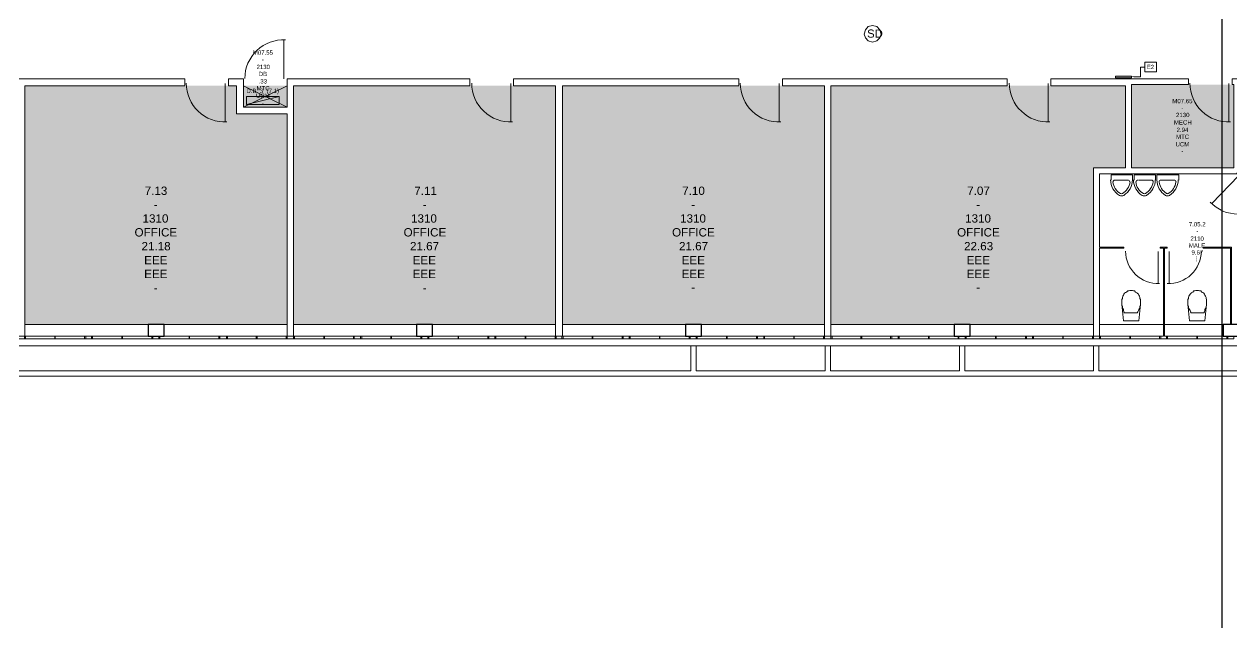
# Model space of a CAD drawing. Header units: millimetres. Extents: x -59 to 47, y 152 to 919.
# Drawn here: x -30.62 to -7.86, y 557.58 to 568.86 of the extents above; entities that cross this region are included whole.
import ezdxf

# ---------------------------------------------------------------- set-up
doc = ezdxf.new("R2010")
doc.units = ezdxf.units.MM
doc.layers.add('PDF_014407$_ps_FIRE_ACCESS', color=7, linetype='Continuous', true_color=0x37dd00)
doc.layers.add('PDF_014407$HL-TMP', color=7, linetype='Continuous', true_color=0x800000)
for name, color, linetype in [('PDF_014407$BL', 7, 'Continuous'), ('PDF_014407$DR', 7, 'Continuous'), ('PDF_014407$EQ', 7, 'Continuous'), ('PDF_014407$FI-DSG', 7, 'Continuous'), ('PDF_014407$PL-TOIL', 7, 'Continuous'), ('PDF_014407$WA', 7, 'Continuous'), ('PDF_014407$WA-COL', 7, 'Continuous'), ('PDF_014407$WA-PART', 7, 'Continuous'), ('PDF_014407$WN', 7, 'Continuous'), ('PDF_Text', 7, 'Continuous')]:
    doc.layers.add(name, color=color, linetype=linetype)
doc.styles.add('PDF ArialMT', font='arial.ttf')

msp = doc.modelspace()

# ---------------------------------------------------------------- linework, layer by layer
msp.add_line((-8.047, 491.044), (-8.047, 705.072))
at = {"layer": 'PDF_014407$_ps_FIRE_ACCESS', "lineweight": 0}
msp.add_lwpolyline([(-14.636, 568.521), (-14.555, 568.541), (-14.495, 568.601), (-14.475, 568.672), (-14.495, 568.752), (-14.555, 568.812), (-14.636, 568.832), (-14.716, 568.812), (-14.766, 568.752), (-14.796, 568.672), (-14.766, 568.601), (-14.716, 568.541)], close=True, dxfattribs=at)
at = {"layer": 'PDF_014407$BL', "lineweight": 9}
for points in [[(-40.565, 578.359), (-40.565, 578.559), (-41.398, 579.383), (-42.733, 579.383), (-43.687, 578.429), (-43.687, 573.018), (-43.587, 573.018), (-43.587, 562.899), (-43.486, 562.899), (-43.486, 562.799), (-4.005, 562.799)], [(-26.491, 567.296), (-25.668, 567.698)], [(-25.668, 567.296), (-26.491, 567.698)], [(-25.668, 563.201), (-30.607, 563.201)], [(-20.608, 563.201), (-25.547, 563.201)], [(-15.539, 563.201), (-20.478, 563.201)], [(-10.47, 563.201), (-15.419, 563.201)], [(-9.155, 563.201), (-10.359, 563.201)], [(-7.91, 563.201), (-9.134, 563.201)], [(-4.005, 562.227), (-43.336, 562.227), (-43.336, 562.799)], [(-18.059, 562.799), (-18.059, 562.327), (-43.235, 562.327), (-43.235, 562.799)], [(-17.958, 562.799), (-17.958, 562.327), (-15.529, 562.327), (-15.529, 562.799)], [(-12.999, 562.799), (-12.999, 562.327), (-15.429, 562.327), (-15.429, 562.799)], [(-10.47, 562.799), (-10.47, 562.327), (-12.899, 562.327), (-12.899, 562.799)], [(-4.005, 562.327), (-10.369, 562.327), (-10.369, 562.799)]]:
    msp.add_lwpolyline(points, dxfattribs=at)
at = {"layer": 'PDF_014407$DR', "lineweight": 0}
for points in [[(-25.728, 567.828), (-25.728, 568.551), (-25.728, 567.828)], [(-26.832, 567.738), (-26.832, 567.015), (-26.832, 567.738)], [(-21.452, 567.738), (-21.452, 567.015), (-21.452, 567.738)], [(-16.392, 567.738), (-16.392, 567.015), (-16.392, 567.738)], [(-11.323, 567.738), (-11.323, 567.015), (-11.323, 567.738)], [(-7.92, 567.738), (-7.92, 567.015), (-7.92, 567.738)], [(-7.739, 566.001), (-8.241, 565.479), (-7.739, 566.001)], [(-9.255, 564.576), (-9.255, 563.973), (-9.255, 564.576)], [(-9.044, 564.576), (-9.044, 563.973), (-9.044, 564.576)]]:
    msp.add_lwpolyline(points, dxfattribs=at)
for centre, radius, start, end in [((-25.736, 567.835), 0.728, 87.0447, 180), ((-26.84, 567.744), 0.728, 180, 272.9553), ((-21.459, 567.744), 0.728, 180, 272.9553), ((-16.4, 567.744), 0.728, 180, 272.9553), ((-11.33, 567.744), 0.728, 180, 272.9553), ((-7.927, 567.744), 0.728, 180, 272.9553), ((-7.746, 566.008), 0.728, 223.6059, 316.5612), ((-9.26, 564.581), 0.607, 179.9999, 272.9554), ((-9.049, 564.581), 0.607, 267.0446, 0.0001)]:
    msp.add_arc(centre, radius, start, end, dxfattribs=at)
at = {"layer": 'PDF_014407$EQ', "lineweight": 9}
msp.add_lwpolyline([(-26.431, 567.346), (-25.818, 567.497)], dxfattribs=at)
msp.add_lwpolyline([(-25.818, 567.497), (-26.431, 567.497), (-26.431, 567.346), (-25.818, 567.346)], close=True, dxfattribs=at)
at = {"layer": 'PDF_014407$EQ', "transparency": 33554559}
msp.add_solid([(-26.431, 567.497), (-25.818, 567.497), (-26.431, 567.346)], dxfattribs=at)
at = {"layer": 'PDF_014407$FI-DSG', "lineweight": 9}
msp.add_lwpolyline([(-9.707, 567.868), (-9.586, 567.868), (-9.586, 568.049), (-9.506, 568.049)], dxfattribs=at)
for points in [[(-9.506, 568.139), (-9.285, 568.139), (-9.285, 567.959), (-9.506, 567.959)], [(-10.058, 567.878), (-9.757, 567.878), (-9.757, 567.848), (-10.058, 567.848)]]:
    msp.add_lwpolyline(points, close=True, dxfattribs=at)
at = {"layer": 'PDF_014407$FI-DSG', "transparency": 33554559}
for points in [[(-9.757, 567.878), (-10.058, 567.878), (-9.757, 567.848)], [(-10.058, 567.878), (-9.757, 567.848), (-10.058, 567.848)], [(-9.707, 567.858), (-9.757, 567.868), (-9.707, 567.878)]]:
    msp.add_solid(points, dxfattribs=at)
at = {"layer": 'PDF_014407$HL-TMP', "transparency": 33554559}
for points in [[(-26.622, 567.698), (-30.607, 567.698), (-26.622, 567.166)], [(-30.607, 567.698), (-26.622, 567.166), (-30.607, 567.166)], [(-20.608, 567.698), (-25.547, 567.698), (-20.608, 563.201)], [(-25.547, 567.698), (-20.608, 563.201), (-25.547, 563.201)], [(-15.539, 567.698), (-20.478, 567.698), (-15.539, 563.201)], [(-20.478, 567.698), (-15.539, 563.201), (-20.478, 563.201)], [(-9.867, 567.698), (-15.419, 567.698), (-9.867, 566.152)], [(-15.419, 567.698), (-9.867, 566.152), (-15.419, 566.152)], [(-25.668, 567.166), (-30.607, 567.166), (-25.668, 563.201)], [(-30.607, 567.166), (-25.668, 563.201), (-30.607, 563.201)], [(-10.47, 566.152), (-15.419, 566.152), (-10.47, 563.201)], [(-15.419, 566.152), (-10.47, 563.201), (-15.419, 563.201)]]:
    msp.add_solid(points, dxfattribs=at)
at = {"layer": 'PDF_014407$HL-TMP', "color": 191, "true_color": 0xbb77ff, "transparency": 33554559}
for points in [[(-25.668, 567.698), (-26.491, 567.698), (-25.668, 567.296)], [(-26.491, 567.698), (-25.668, 567.296), (-26.491, 567.296)], [(-7.829, 567.718), (-9.757, 567.718), (-7.829, 566.152)], [(-9.757, 567.718), (-7.829, 566.152), (-9.757, 566.152)]]:
    msp.add_solid(points, dxfattribs=at)
at = {"layer": 'PDF_014407$PL-TOIL', "lineweight": 9}
for points in [[(-10.138, 565.921), (-10.138, 566.021), (-9.737, 566.021), (-9.737, 565.921)], [(-9.707, 565.921), (-9.707, 566.021), (-9.305, 566.021), (-9.305, 565.921)], [(-9.275, 565.921), (-9.275, 566.021), (-8.863, 566.021), (-8.863, 565.921)], [(-9.817, 565.921), (-10.058, 565.921)], [(-9.375, 565.921), (-9.626, 565.921)], [(-8.944, 565.921), (-9.195, 565.921)], [(-9.907, 563.753), (-9.897, 563.773), (-9.887, 563.793), (-9.867, 563.803), (-9.847, 563.813), (-9.827, 563.833), (-9.807, 563.833), (-9.787, 563.843), (-9.767, 563.843), (-9.737, 563.843), (-9.717, 563.833), (-9.697, 563.833), (-9.677, 563.813), (-9.656, 563.803), (-9.646, 563.793), (-9.626, 563.773), (-9.616, 563.753), (-9.606, 563.733), (-9.596, 563.712), (-9.596, 563.692), (-9.586, 563.672), (-9.586, 563.652), (-9.586, 563.632), (-9.586, 563.612), (-9.586, 563.582), (-9.616, 563.271), (-9.907, 563.271), (-9.938, 563.582), (-9.938, 563.562), (-9.927, 563.542), (-9.927, 563.522), (-9.917, 563.502), (-9.907, 563.482), (-9.907, 563.462), (-9.897, 563.441), (-9.887, 563.421), (-9.646, 563.421), (-9.636, 563.441), (-9.626, 563.462), (-9.616, 563.482), (-9.606, 563.502), (-9.596, 563.522), (-9.596, 563.542), (-9.586, 563.562), (-9.586, 563.582)], [(-9.767, 563.843), (-9.787, 563.843), (-9.807, 563.833), (-9.827, 563.833), (-9.847, 563.813), (-9.867, 563.803), (-9.887, 563.793), (-9.897, 563.773), (-9.907, 563.753), (-9.917, 563.733), (-9.927, 563.712), (-9.927, 563.692), (-9.938, 563.672), (-9.938, 563.652), (-9.938, 563.632), (-9.938, 563.612), (-9.938, 563.582)], [(-8.663, 563.753), (-8.653, 563.773), (-8.633, 563.793), (-8.622, 563.803), (-8.602, 563.813), (-8.582, 563.833), (-8.562, 563.833), (-8.542, 563.843), (-8.512, 563.843), (-8.492, 563.843), (-8.472, 563.833), (-8.452, 563.833), (-8.432, 563.813), (-8.412, 563.803), (-8.392, 563.793), (-8.382, 563.773), (-8.372, 563.753), (-8.361, 563.733), (-8.351, 563.712), (-8.351, 563.692), (-8.341, 563.672), (-8.341, 563.652), (-8.341, 563.632), (-8.341, 563.612), (-8.341, 563.582), (-8.372, 563.271), (-8.663, 563.271), (-8.693, 563.582), (-8.693, 563.562), (-8.683, 563.542), (-8.683, 563.522), (-8.673, 563.502), (-8.663, 563.482), (-8.653, 563.462), (-8.643, 563.441), (-8.633, 563.421), (-8.392, 563.421), (-8.382, 563.441), (-8.372, 563.462), (-8.372, 563.482), (-8.361, 563.502), (-8.351, 563.522), (-8.351, 563.542), (-8.341, 563.562), (-8.341, 563.582)], [(-8.512, 563.843), (-8.542, 563.843), (-8.562, 563.833), (-8.582, 563.833), (-8.602, 563.813), (-8.622, 563.803), (-8.633, 563.793), (-8.653, 563.773), (-8.663, 563.753), (-8.673, 563.733), (-8.683, 563.712), (-8.683, 563.692), (-8.693, 563.672), (-8.693, 563.652), (-8.693, 563.632), (-8.693, 563.612), (-8.693, 563.582)]]:
    msp.add_lwpolyline(points, dxfattribs=at)
for points in [[(-10.15, 565.927, 0.259114), (-9.984, 565.633, 0.285739), (-9.902, 565.633, 0.259114), (-9.739, 565.927)], [(-10.108, 565.887, 0.224356), (-9.963, 565.667, 0.285737), (-9.926, 565.667, 0.224356), (-9.782, 565.887)], [(-9.719, 565.927, 0.259114), (-9.553, 565.633, 0.285739), (-9.471, 565.633, 0.259114), (-9.307, 565.927)], [(-9.676, 565.887, 0.224356), (-9.532, 565.667, 0.285737), (-9.494, 565.667, 0.224356), (-9.35, 565.887)], [(-9.121, 565.633, 0.285739), (-9.039, 565.633, 0.259114), (-8.876, 565.927)], [(-9.1, 565.667, 0.285737), (-9.063, 565.667, 0.224356), (-8.918, 565.887)]]:
    msp.add_lwpolyline(points, format="xyb", dxfattribs=at)
for centre, radius, start, end in [((-10.065, 565.887), 0.0351, 90, 187.0588), ((-9.824, 565.887), 0.0351, 352.9412, 90), ((-9.633, 565.887), 0.0351, 90, 187.0588), ((-9.383, 565.887), 0.0351, 352.9412, 90), ((-8.931, 565.927), 0.346, 180, 238.1067), ((-9.202, 565.887), 0.0351, 90, 187.0588), ((-8.931, 565.927), 0.306, 187.5256, 238.1067), ((-8.951, 565.887), 0.0351, 352.9412, 90)]:
    msp.add_arc(centre, radius, start, end, dxfattribs=at)
at = {"layer": 'PDF_014407$WA', "lineweight": 20}
for points in [[(-31.53, 567.698), (-30.737, 567.698), (-30.737, 562.98), (-30.607, 562.98), (-30.607, 567.698), (-27.595, 567.698), (-27.595, 567.828), (-31.53, 567.828)], [(-25.668, 567.296), (-26.491, 567.296), (-26.491, 567.828), (-26.772, 567.828), (-26.772, 567.698), (-26.622, 567.698), (-26.622, 567.166), (-25.668, 567.166), (-25.668, 562.98), (-25.547, 562.98), (-25.547, 567.698), (-22.225, 567.698), (-22.225, 567.828), (-25.668, 567.828)], [(-17.155, 567.828), (-21.402, 567.828), (-21.402, 567.698), (-20.608, 567.698), (-20.608, 562.98), (-20.478, 562.98), (-20.478, 567.698), (-17.155, 567.698)], [(-12.096, 567.828), (-16.332, 567.828), (-16.332, 567.698), (-15.539, 567.698), (-15.539, 562.98), (-15.419, 562.98), (-15.419, 567.698), (-12.096, 567.698)], [(-30.617, 562.929), (-30.727, 562.929), (-30.727, 562.98), (-30.617, 562.98)], [(-29.352, 562.929), (-29.462, 562.929), (-29.462, 562.98), (-29.352, 562.98)], [(-28.087, 562.929), (-28.087, 562.98), (-28.198, 562.98), (-28.198, 562.929)], [(-26.812, 562.929), (-26.933, 562.929), (-26.933, 562.98), (-26.812, 562.98)], [(-25.547, 562.929), (-25.668, 562.929), (-25.668, 562.98), (-25.547, 562.98)], [(-24.283, 562.929), (-24.403, 562.929), (-24.403, 562.98), (-24.283, 562.98)], [(-23.018, 562.929), (-23.128, 562.929), (-23.128, 562.98), (-23.018, 562.98)], [(-21.753, 562.929), (-21.863, 562.929), (-21.863, 562.98), (-21.753, 562.98)], [(-20.488, 562.929), (-20.598, 562.929), (-20.598, 562.98), (-20.488, 562.98)], [(-19.223, 562.929), (-19.334, 562.929), (-19.334, 562.98), (-19.223, 562.98)], [(-17.958, 562.929), (-18.069, 562.929), (-18.069, 562.98), (-17.958, 562.98)], [(-16.683, 562.929), (-16.683, 562.98), (-16.804, 562.98), (-16.804, 562.929)], [(-15.419, 562.929), (-15.539, 562.929), (-15.539, 562.98), (-15.419, 562.98)], [(-14.154, 562.929), (-14.274, 562.929), (-14.274, 562.98), (-14.154, 562.98)], [(-12.889, 562.929), (-13.009, 562.929), (-13.009, 562.98), (-12.889, 562.98)], [(-11.624, 562.929), (-11.734, 562.929), (-11.734, 562.98), (-11.624, 562.98)], [(-10.359, 562.929), (-10.47, 562.929), (-10.47, 562.98), (-10.359, 562.98)], [(-7.829, 562.929), (-7.94, 562.929), (-7.94, 562.98), (-7.829, 562.98)]]:
    msp.add_lwpolyline(points, close=True, dxfattribs=at)
for points in [[(-26.521, 567.828), (-26.541, 567.828)], [(-10.359, 564.656), (-10.359, 566.041), (-7.779, 566.041), (-7.719, 566.112), (-7.719, 567.718), (-7.277, 567.718), (-7.277, 567.828), (-7.86, 567.828), (-7.86, 567.718), (-7.829, 567.718), (-7.829, 566.152), (-9.757, 566.152), (-9.757, 567.718), (-8.683, 567.718), (-8.683, 567.828), (-11.273, 567.828), (-11.273, 567.698), (-9.867, 567.698), (-9.867, 566.152), (-10.47, 566.152), (-10.47, 562.98), (-10.359, 562.98), (-10.359, 564.636)], [(-17.858, 563.201), (-18.159, 563.201)], [(-7.89, 563.201), (-7.87, 563.201)], [(-9.134, 562.98), (-9.094, 562.98), (-9.094, 562.929), (-9.205, 562.929), (-9.205, 562.98), (-9.155, 562.98)]]:
    msp.add_lwpolyline(points, dxfattribs=at)
at = {"layer": 'PDF_014407$WA-COL', "lineweight": 25}
for points in [[(-27.987, 563.201), (-28.288, 563.201), (-28.288, 562.98), (-27.987, 562.98)], [(-22.927, 563.201), (-23.229, 563.201), (-23.229, 562.98), (-22.927, 562.98)], [(-17.858, 563.201), (-18.159, 563.201), (-18.159, 562.98), (-17.858, 562.98)], [(-12.798, 563.201), (-13.1, 563.201), (-13.1, 562.98), (-12.798, 562.98)], [(-7.729, 563.201), (-8.03, 563.201), (-8.03, 562.98), (-7.729, 562.98)]]:
    msp.add_lwpolyline(points, close=True, dxfattribs=at)
msp.add_lwpolyline([(-22.927, 563.201), (-23.229, 563.201)], dxfattribs=at)
at = {"layer": 'PDF_014407$WA-PART', "lineweight": 18}
for points in [[(-10.359, 564.636), (-9.897, 564.636), (-9.897, 564.656), (-10.359, 564.656)], [(-9.897, 564.636), (-9.897, 564.656)], [(-9.897, 564.656), (-9.897, 564.636), (-9.897, 564.656)], [(-9.155, 562.98), (-9.155, 564.636), (-9.215, 564.636), (-9.215, 564.656), (-9.084, 564.656), (-9.084, 564.636)], [(-9.215, 564.636), (-9.215, 564.656)], [(-9.215, 564.656), (-9.215, 564.636), (-9.215, 564.656)], [(-9.134, 562.98), (-9.134, 564.636), (-9.084, 564.636), (-9.084, 564.656)], [(-9.084, 564.636), (-9.084, 564.656), (-9.084, 564.636)], [(-7.87, 563.201), (-7.87, 564.656), (-8.402, 564.656), (-8.402, 564.636), (-8.402, 564.656)], [(-8.402, 564.636), (-8.402, 564.656), (-8.402, 564.636)], [(-8.402, 564.636), (-7.89, 564.636), (-7.89, 563.201)]]:
    msp.add_lwpolyline(points, dxfattribs=at)
at = {"layer": 'PDF_014407$WN', "lineweight": 0}
for points in [[(-30.045, 562.98), (-30.045, 562.95), (-30.045, 562.929), (-30.035, 562.929), (-30.035, 562.95), (-30.035, 562.98), (-30.045, 562.98), (-30.587, 562.98), (-30.045, 562.98), (-29.483, 562.98), (-29.462, 562.98), (-30.617, 562.98), (-30.597, 562.98), (-30.587, 562.98)], [(-30.617, 562.929), (-30.617, 562.98), (-30.617, 562.929), (-30.597, 562.929), (-30.597, 562.98), (-30.597, 562.95)], [(-30.597, 562.929), (-30.035, 562.929)], [(-29.483, 562.95), (-29.483, 562.929), (-29.493, 562.929)], [(-29.462, 562.929), (-29.462, 562.98), (-29.462, 562.929), (-29.483, 562.929), (-29.483, 562.98)], [(-28.78, 562.98), (-28.78, 562.95), (-28.78, 562.929), (-28.77, 562.929), (-28.77, 562.95), (-28.77, 562.98), (-28.78, 562.98), (-29.322, 562.98), (-28.78, 562.98), (-28.218, 562.98), (-28.198, 562.98), (-29.352, 562.98), (-29.332, 562.98), (-29.322, 562.98)], [(-29.352, 562.929), (-29.352, 562.98), (-29.352, 562.929), (-29.332, 562.929), (-29.332, 562.98), (-29.332, 562.95)], [(-29.332, 562.929), (-28.77, 562.929)], [(-28.218, 562.95), (-28.218, 562.929), (-28.228, 562.929)], [(-28.198, 562.929), (-28.198, 562.98), (-28.198, 562.929), (-28.218, 562.929), (-28.218, 562.98)], [(-27.515, 562.98), (-27.515, 562.95), (-27.515, 562.929), (-27.505, 562.929), (-27.505, 562.95), (-27.505, 562.98), (-27.515, 562.98), (-28.047, 562.98), (-27.515, 562.98), (-26.953, 562.98), (-26.933, 562.98), (-28.087, 562.98), (-28.067, 562.98), (-28.047, 562.98)], [(-28.087, 562.929), (-28.087, 562.98), (-28.087, 562.929), (-28.067, 562.929), (-28.067, 562.98), (-28.067, 562.95)], [(-28.067, 562.929), (-27.505, 562.929)], [(-26.953, 562.95), (-26.953, 562.929), (-26.963, 562.929)], [(-26.933, 562.929), (-26.933, 562.98), (-26.933, 562.929), (-26.953, 562.929), (-26.953, 562.98)], [(-26.25, 562.98), (-26.25, 562.95), (-26.25, 562.929), (-26.23, 562.929), (-26.23, 562.95), (-26.23, 562.98), (-26.25, 562.98), (-26.782, 562.98), (-26.25, 562.98), (-25.688, 562.98), (-25.668, 562.98), (-26.812, 562.98), (-26.792, 562.98), (-26.782, 562.98)], [(-26.812, 562.929), (-26.812, 562.98), (-26.812, 562.929), (-26.792, 562.929), (-26.792, 562.98), (-26.792, 562.95)], [(-26.792, 562.929), (-26.23, 562.929)], [(-25.688, 562.95), (-25.688, 562.929), (-25.698, 562.929)], [(-25.668, 562.929), (-25.668, 562.98), (-25.668, 562.929), (-25.688, 562.929), (-25.688, 562.98)], [(-24.975, 562.98), (-24.975, 562.95), (-24.975, 562.929), (-24.965, 562.929), (-24.965, 562.95), (-24.965, 562.98), (-24.975, 562.98), (-25.517, 562.98), (-24.975, 562.98), (-24.413, 562.98), (-24.403, 562.98), (-25.547, 562.98), (-25.527, 562.98), (-25.517, 562.98)], [(-25.547, 562.929), (-25.547, 562.98), (-25.547, 562.929), (-25.527, 562.929), (-25.527, 562.98), (-25.527, 562.95)], [(-25.527, 562.929), (-24.965, 562.929)], [(-24.413, 562.95), (-24.413, 562.929), (-24.433, 562.929)], [(-24.403, 562.929), (-24.403, 562.98), (-24.403, 562.929), (-24.413, 562.929), (-24.413, 562.98)], [(-23.71, 562.98), (-23.71, 562.95), (-23.71, 562.929), (-23.7, 562.929), (-23.7, 562.95), (-23.7, 562.98), (-23.71, 562.98), (-24.252, 562.98), (-23.71, 562.98), (-23.148, 562.98), (-23.128, 562.98), (-24.283, 562.98), (-24.262, 562.98), (-24.252, 562.98)], [(-24.283, 562.929), (-24.283, 562.98), (-24.283, 562.929), (-24.262, 562.929), (-24.262, 562.98), (-24.262, 562.95)], [(-24.262, 562.929), (-23.7, 562.929)], [(-23.148, 562.95), (-23.148, 562.929), (-23.158, 562.929)], [(-23.128, 562.929), (-23.128, 562.98), (-23.128, 562.929), (-23.148, 562.929), (-23.148, 562.98)], [(-22.446, 562.98), (-22.446, 562.95), (-22.446, 562.929), (-22.435, 562.929), (-22.435, 562.95), (-22.435, 562.98), (-22.446, 562.98), (-22.988, 562.98), (-22.446, 562.98), (-21.883, 562.98), (-21.863, 562.98), (-23.018, 562.98), (-22.998, 562.98), (-22.988, 562.98)], [(-23.018, 562.929), (-23.018, 562.98), (-23.018, 562.929), (-22.998, 562.929), (-22.998, 562.98), (-22.998, 562.95)], [(-22.998, 562.929), (-22.435, 562.929)], [(-21.883, 562.95), (-21.883, 562.929), (-21.893, 562.929)], [(-21.863, 562.929), (-21.863, 562.98), (-21.863, 562.929), (-21.883, 562.929), (-21.883, 562.98)], [(-21.181, 562.98), (-21.181, 562.95), (-21.181, 562.929), (-21.171, 562.929), (-21.171, 562.95), (-21.171, 562.98), (-21.181, 562.98), (-21.723, 562.98), (-21.181, 562.98), (-20.619, 562.98), (-20.598, 562.98), (-21.753, 562.98), (-21.733, 562.98), (-21.723, 562.98)], [(-21.753, 562.929), (-21.753, 562.98), (-21.753, 562.929), (-21.733, 562.929), (-21.733, 562.98), (-21.733, 562.95)], [(-21.733, 562.929), (-21.171, 562.929)], [(-20.619, 562.95), (-20.619, 562.929), (-20.629, 562.929)], [(-20.598, 562.929), (-20.598, 562.98), (-20.598, 562.929), (-20.619, 562.929), (-20.619, 562.98)], [(-19.916, 562.98), (-19.916, 562.95), (-19.916, 562.929), (-19.906, 562.929), (-19.906, 562.95), (-19.906, 562.98), (-19.916, 562.98), (-20.458, 562.98), (-19.916, 562.98), (-19.354, 562.98), (-19.334, 562.98), (-20.488, 562.98), (-20.468, 562.98), (-20.458, 562.98)], [(-20.488, 562.929), (-20.488, 562.98), (-20.488, 562.929), (-20.468, 562.929), (-20.468, 562.98), (-20.468, 562.95)], [(-20.468, 562.929), (-19.906, 562.929)], [(-19.354, 562.95), (-19.354, 562.929), (-19.364, 562.929)], [(-19.334, 562.929), (-19.334, 562.98), (-19.334, 562.929), (-19.354, 562.929), (-19.354, 562.98)], [(-18.651, 562.98), (-18.651, 562.95), (-18.651, 562.929), (-18.641, 562.929), (-18.641, 562.95), (-18.641, 562.98), (-18.651, 562.98), (-19.193, 562.98), (-18.651, 562.98), (-18.089, 562.98), (-18.069, 562.98), (-19.223, 562.98), (-19.203, 562.98), (-19.193, 562.98)], [(-19.223, 562.929), (-19.223, 562.98), (-19.223, 562.929), (-19.203, 562.929), (-19.203, 562.98), (-19.203, 562.95)], [(-19.203, 562.929), (-18.641, 562.929)], [(-18.089, 562.95), (-18.089, 562.929), (-18.099, 562.929)], [(-18.069, 562.929), (-18.069, 562.98), (-18.069, 562.929), (-18.089, 562.929), (-18.089, 562.98)], [(-17.386, 562.98), (-17.386, 562.95), (-17.386, 562.929), (-17.376, 562.929), (-17.376, 562.95), (-17.376, 562.98), (-17.386, 562.98), (-17.928, 562.98), (-17.386, 562.98), (-16.824, 562.98), (-16.804, 562.98), (-17.958, 562.98), (-17.938, 562.98), (-17.928, 562.98)], [(-17.958, 562.929), (-17.958, 562.98), (-17.958, 562.929), (-17.938, 562.929), (-17.938, 562.98), (-17.938, 562.95)], [(-17.938, 562.929), (-17.376, 562.929)], [(-16.824, 562.95), (-16.824, 562.929), (-16.834, 562.929)], [(-16.804, 562.929), (-16.804, 562.98), (-16.804, 562.929), (-16.824, 562.929), (-16.824, 562.98)], [(-16.121, 562.98), (-16.121, 562.95), (-16.121, 562.929), (-16.111, 562.929), (-16.111, 562.95), (-16.111, 562.98), (-16.121, 562.98), (-16.653, 562.98), (-16.121, 562.98), (-15.559, 562.98), (-15.539, 562.98), (-16.683, 562.98), (-16.673, 562.98), (-16.653, 562.98)], [(-16.683, 562.929), (-16.683, 562.98), (-16.683, 562.929), (-16.673, 562.929), (-16.673, 562.98), (-16.673, 562.95)], [(-16.673, 562.929), (-16.111, 562.929)], [(-15.559, 562.95), (-15.559, 562.929), (-15.569, 562.929)], [(-15.539, 562.929), (-15.539, 562.98), (-15.539, 562.929), (-15.559, 562.929), (-15.559, 562.98)], [(-14.856, 562.98), (-14.856, 562.95), (-14.856, 562.929), (-14.836, 562.929), (-14.836, 562.95), (-14.836, 562.98), (-14.856, 562.98), (-15.388, 562.98), (-14.856, 562.98), (-14.294, 562.98), (-14.274, 562.98), (-15.419, 562.98), (-15.398, 562.98), (-15.388, 562.98)], [(-15.419, 562.929), (-15.419, 562.98), (-15.419, 562.929), (-15.398, 562.929), (-15.398, 562.98), (-15.398, 562.95)], [(-15.398, 562.929), (-14.836, 562.929)], [(-14.294, 562.95), (-14.294, 562.929), (-14.304, 562.929)], [(-14.274, 562.929), (-14.274, 562.98), (-14.274, 562.929), (-14.294, 562.929), (-14.294, 562.98)], [(-13.582, 562.98), (-13.582, 562.95), (-13.582, 562.929), (-13.571, 562.929), (-13.571, 562.95), (-13.571, 562.98), (-13.582, 562.98), (-14.124, 562.98), (-13.582, 562.98), (-13.019, 562.98), (-13.009, 562.98), (-14.154, 562.98), (-14.134, 562.98), (-14.124, 562.98)], [(-14.154, 562.929), (-14.154, 562.98), (-14.154, 562.929), (-14.134, 562.929), (-14.134, 562.98), (-14.134, 562.95)], [(-14.134, 562.929), (-13.571, 562.929)], [(-13.019, 562.95), (-13.019, 562.929), (-13.039, 562.929)], [(-13.009, 562.929), (-13.009, 562.98), (-13.009, 562.929), (-13.019, 562.929), (-13.019, 562.98)], [(-12.317, 562.98), (-12.317, 562.95), (-12.317, 562.929), (-12.307, 562.929), (-12.307, 562.95), (-12.307, 562.98), (-12.317, 562.98), (-12.859, 562.98), (-12.317, 562.98), (-11.754, 562.98), (-11.734, 562.98), (-12.889, 562.98), (-12.869, 562.98), (-12.859, 562.98)], [(-12.889, 562.929), (-12.889, 562.98), (-12.889, 562.929), (-12.869, 562.929), (-12.869, 562.98), (-12.869, 562.95)], [(-12.869, 562.929), (-12.307, 562.929)], [(-11.754, 562.95), (-11.754, 562.929), (-11.765, 562.929)], [(-11.734, 562.929), (-11.734, 562.98), (-11.734, 562.929), (-11.754, 562.929), (-11.754, 562.98)], [(-11.052, 562.98), (-11.052, 562.95), (-11.052, 562.929), (-11.042, 562.929), (-11.042, 562.95), (-11.042, 562.98), (-11.052, 562.98), (-11.594, 562.98), (-11.052, 562.98), (-10.49, 562.98), (-10.47, 562.98), (-11.624, 562.98), (-11.604, 562.98), (-11.594, 562.98)], [(-11.624, 562.929), (-11.624, 562.98), (-11.624, 562.929), (-11.604, 562.929), (-11.604, 562.98), (-11.604, 562.95)], [(-11.604, 562.929), (-11.042, 562.929)], [(-10.49, 562.95), (-10.49, 562.929), (-10.5, 562.929)], [(-10.47, 562.929), (-10.47, 562.98), (-10.47, 562.929), (-10.49, 562.929), (-10.49, 562.98)], [(-9.787, 562.98), (-9.787, 562.95), (-9.787, 562.929), (-9.777, 562.929), (-9.777, 562.95), (-9.777, 562.98), (-9.787, 562.98), (-10.329, 562.98), (-9.787, 562.98), (-9.225, 562.98), (-9.205, 562.98), (-10.359, 562.98), (-10.339, 562.98), (-10.329, 562.98)], [(-10.359, 562.929), (-10.359, 562.98), (-10.359, 562.929), (-10.339, 562.929), (-10.339, 562.98), (-10.339, 562.95)], [(-10.339, 562.929), (-9.777, 562.929)], [(-9.225, 562.95), (-9.225, 562.929), (-9.235, 562.929)], [(-9.205, 562.929), (-9.205, 562.98), (-9.205, 562.929), (-9.225, 562.929), (-9.225, 562.98)], [(-8.522, 562.98), (-8.522, 562.95), (-8.522, 562.929), (-8.512, 562.929), (-8.512, 562.95), (-8.512, 562.98), (-8.522, 562.98), (-9.064, 562.98), (-8.522, 562.98), (-7.96, 562.98), (-7.94, 562.98), (-9.094, 562.98), (-9.074, 562.98), (-9.064, 562.98)], [(-9.094, 562.929), (-9.094, 562.98), (-9.094, 562.929), (-9.074, 562.929), (-9.074, 562.98), (-9.074, 562.95)], [(-9.074, 562.929), (-8.512, 562.929)], [(-7.96, 562.95), (-7.96, 562.929), (-7.97, 562.929)], [(-7.94, 562.929), (-7.94, 562.98), (-7.94, 562.929), (-7.96, 562.929), (-7.96, 562.98)]]:
    msp.add_lwpolyline(points, dxfattribs=at)
for points in [[(-30.035, 562.929), (-29.493, 562.929)], [(-28.77, 562.929), (-28.228, 562.929)], [(-27.505, 562.929), (-26.963, 562.929)], [(-26.23, 562.929), (-25.698, 562.929)], [(-24.965, 562.929), (-24.433, 562.929)], [(-23.7, 562.929), (-23.158, 562.929)], [(-22.435, 562.929), (-21.893, 562.929)], [(-21.171, 562.929), (-20.629, 562.929)], [(-19.906, 562.929), (-19.364, 562.929)], [(-18.641, 562.929), (-18.099, 562.929)], [(-17.376, 562.929), (-16.834, 562.929)], [(-16.111, 562.929), (-15.569, 562.929)], [(-14.836, 562.929), (-14.304, 562.929)], [(-13.571, 562.929), (-13.039, 562.929)], [(-12.307, 562.929), (-11.765, 562.929)], [(-11.042, 562.929), (-10.5, 562.929)], [(-9.777, 562.929), (-9.235, 562.929)], [(-8.512, 562.929), (-7.97, 562.929)]]:
    msp.add_lwpolyline(points, close=True, dxfattribs=at)

# ---------------------------------------------------------------- texts
at = {"layer": 'PDF_Text', "color": 2, "insert": (-14.738, 568.679), "char_height": 0.1528, "attachment_point": 4, "style": 'PDF ArialMT'}
msp.add_mtext('SD', dxfattribs=at)
at = {"layer": 'PDF_Text', "attachment_point": 4, "style": 'PDF ArialMT'}
for s, insert, char_height in [('M07.55', (-26.313, 568.322), 0.0815), ('2130', (-26.243, 568.051), 0.0815), ('-', (-26.143, 568.192), 0.0815), ('E2', (-9.468, 568.051), 0.0815), ('DB', (-26.203, 567.92), 0.0815), ('.33', (-26.203, 567.78), 0.0815), ('D.B. 3  (7.1)', (-26.434, 567.589), 0.0815), ('MTC', (-26.243, 567.649), 0.0815), ('UCM', (-26.253, 567.509), 0.0815), ('-', (-26.143, 567.378), 0.0815), ('M07.65', (-8.986, 567.408), 0.0815), ('2130', (-8.916, 567.147), 0.0815), ('-', (-8.815, 567.278), 0.0815), ('MECH', (-8.956, 567.007), 0.0815), ('2.94', (-8.906, 566.866), 0.0815), ('MTC', (-8.916, 566.736), 0.0815), ('UCM', (-8.926, 566.595), 0.0815), ('-', (-8.815, 566.465), 0.0815), ('7.13', (-28.351, 565.719), 0.1569), ('7.11', (-23.271, 565.719), 0.1569), ('7.10', (-18.222, 565.719), 0.1569), ('7.07', (-12.851, 565.719), 0.1569), ('-', (-28.18, 565.458), 0.157), ('-', (-23.111, 565.458), 0.157), ('-', (-18.051, 565.458), 0.157), ('-', (-12.68, 565.458), 0.157), ('1310', (-28.391, 565.197), 0.1569), ('1310', (-23.332, 565.197), 0.1569), ('1310', (-18.262, 565.197), 0.1569), ('1310', (-12.891, 565.197), 0.1569), ('7.05.2', (-8.675, 565.089), 0.0815), ('OFFICE', (-28.542, 564.936), 0.1569), ('OFFICE', (-23.472, 564.936), 0.1569), ('OFFICE', (-18.413, 564.936), 0.1569), ('OFFICE', (-13.042, 564.936), 0.1569), ('2110', (-8.645, 564.818), 0.0815), ('-', (-8.534, 564.959), 0.0815), ('21.18', (-28.411, 564.675), 0.1569), ('21.67', (-23.352, 564.675), 0.1569), ('21.67', (-18.282, 564.675), 0.1569), ('22.63', (-12.911, 564.675), 0.1569), ('MALE', (-8.675, 564.688), 0.0815), ('EEE', (-28.361, 564.414), 0.1569), ('EEE', (-23.301, 564.414), 0.1569), ('EEE', (-18.232, 564.414), 0.1569), ('EEE', (-12.861, 564.414), 0.1569), ('9.67', (-8.625, 564.557), 0.0815), ('EEE', (-28.361, 564.153), 0.1569), ('EEE', (-23.301, 564.153), 0.1569), ('EEE', (-18.232, 564.153), 0.1569), ('EEE', (-12.861, 564.153), 0.1569), ('-', (-28.18, 563.892), 0.157), ('-', (-23.111, 563.892), 0.157), ('-', (-18.051, 563.902), 0.157), ('-', (-12.68, 563.902), 0.157)]:
    msp.add_mtext(s, dxfattribs=dict(at, insert=insert, char_height=char_height))
at = {"layer": 'PDF_Text', "insert": (-8.515, 564.494), "char_height": 0.0815, "attachment_point": 4, "rotation": 270, "style": 'PDF ArialMT'}
msp.add_mtext('---', dxfattribs=at)

doc.saveas('drawing.dxf')
